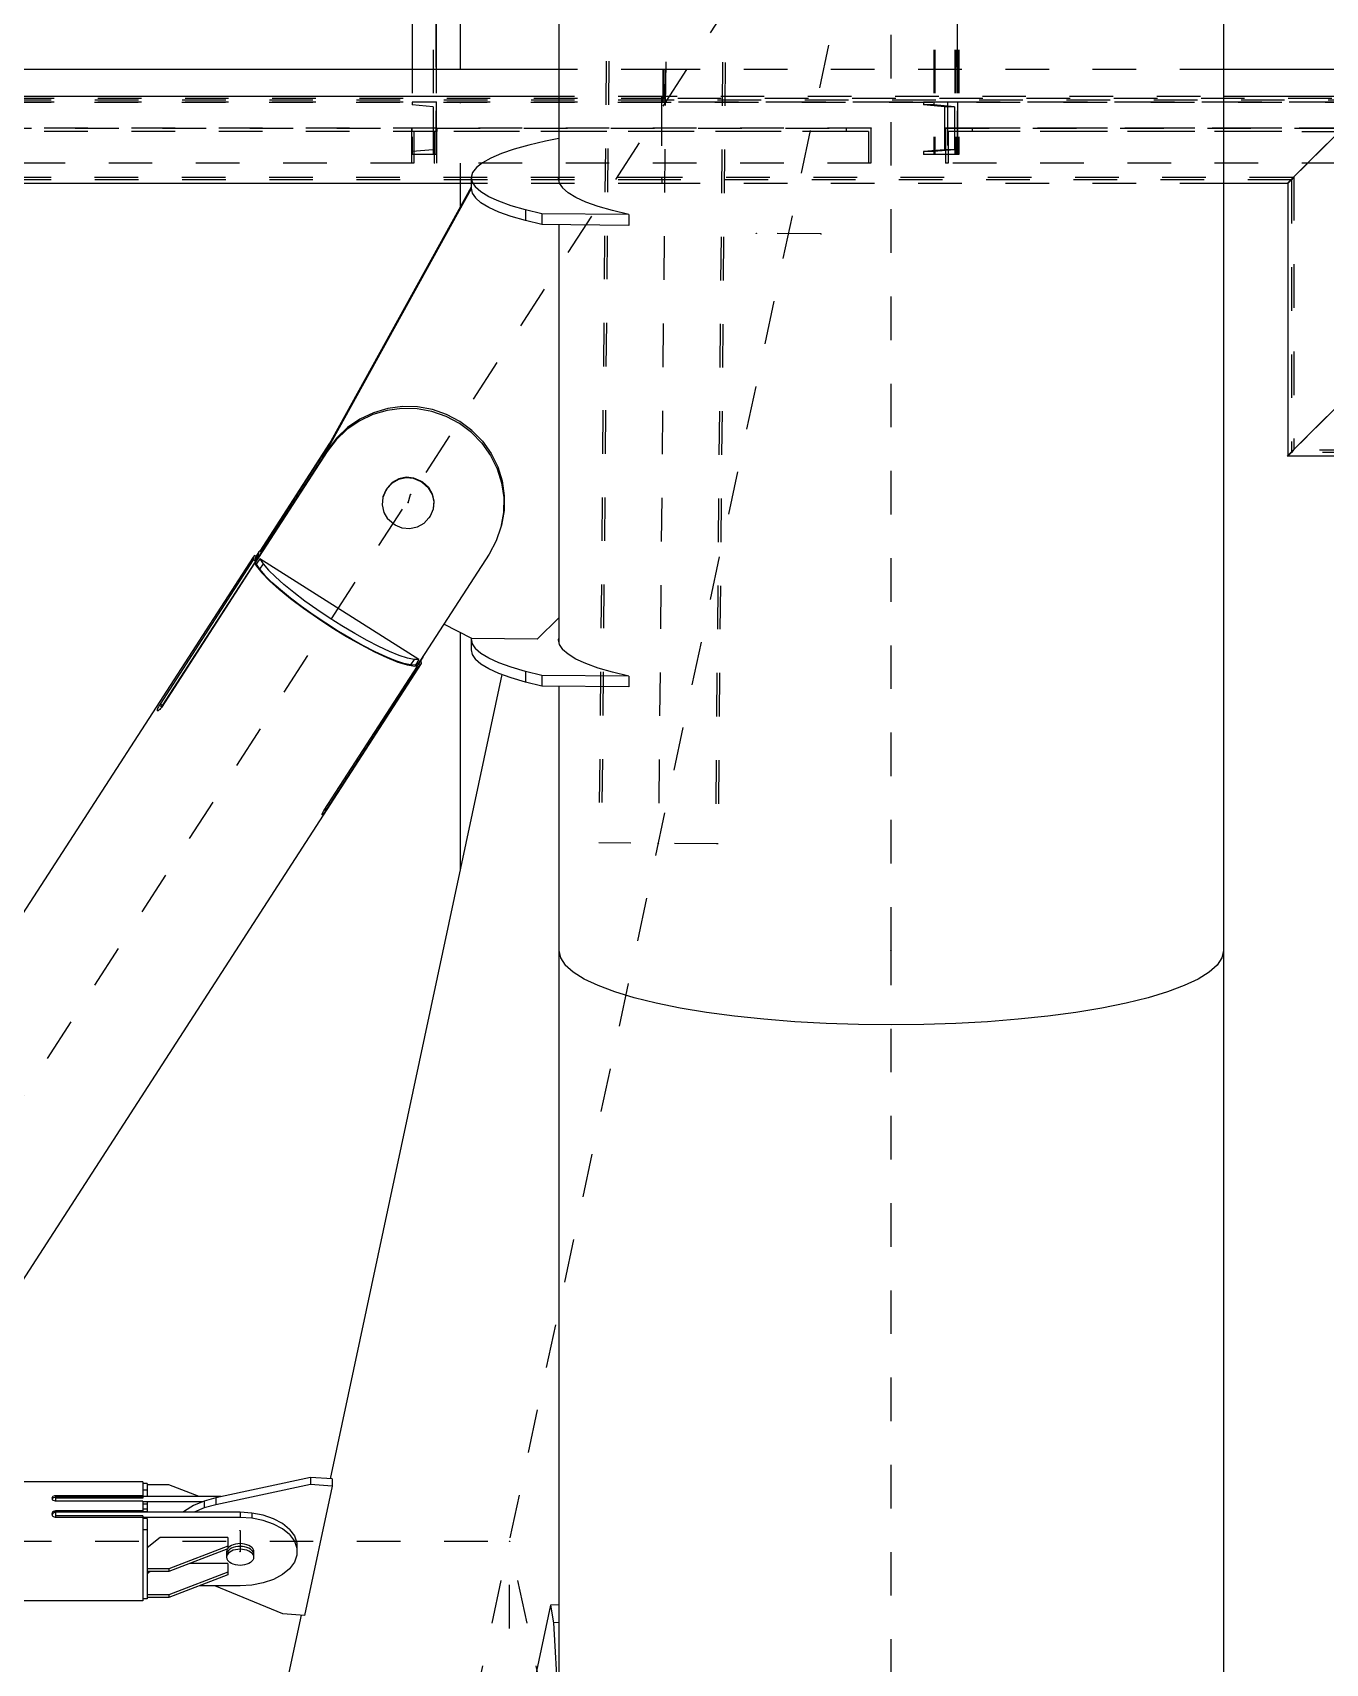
# Model space of a CAD drawing. Header units: millimetres. Extents: x 149919 to 150445, y 136651 to 136866.
# Drawn here: x 150263.545 to 150266.509, y 136688.595 to 136692.335 of the extents above; entities that cross this region are included whole.
import ezdxf

# ---------------------------------------------------------------- set-up
doc = ezdxf.new("R2010")
doc.units = ezdxf.units.MM
doc.header["$LTSCALE"] = 0.25
for name, pattern in [('CENTER', [50.8, 31.75, -6.35, 6.35, -6.35]), ('XKITLINE00', [0]), ('XKITLINE02', [4, 2, -2]), ('XKITLINE03', [6, 3, -1, 1, -1])]:
    doc.linetypes.add(name, pattern=pattern)

# ---------------------------------------------------------------- blocks, each defined once
blk = doc.blocks.new('çatıı')
at = {"color": 8, "linetype": 'CENTER'}
for p, q in [((12370, 3985.69), (12370, 5629.8)), ((11840, 3440.27), (12370, 4260.27)), ((12195, 3440.27), (12370, 4260.27)), ((12353.9, 4150.03), (12339.07, 4150.17)), ((12259.24, 4088.39), (12259.81, 4090.32)), ((12370, 2357.78), (12370, 3985.69)), ((12220.7, 3852.68), (12220.7, 3847.87)), ((11927.5, 3850.27), (12282.5, 3850.27)), ((12282.5, 3030.27), (12282.5, 3850.27)), ((12370, 3440.27), (12282.5, 3850.27))]:
    blk.add_line(p, q, dxfattribs=at)
at = {"color": 116, "linetype": 'XKITLINE02', "true_color": 0x136734}
for p, q in [((12307.43, 4489.61), (12303, 4010.44)), ((12308.03, 4489.61), (12303.6, 4010.43)), ((12334.13, 4489.37), (12329.7, 4010.19)), ((12334.73, 4489.36), (12330.3, 4010.19)), ((12260.17, 4292.28), (12260.17, 4168.28)), ((12264.97, 4292.28), (12264.97, 4168.28)), ((12265.67, 4292.28), (12265.67, 4168.28)), ((12379.75, 4292.28), (12379.75, 4168.28)), ((12379.77, 4292.28), (12379.77, 4168.28)), ((12380.01, 4292.28), (12380.01, 4168.28)), ((12380.03, 4292.28), (12380.03, 4168.28)), ((12384.57, 4292.28), (12384.57, 4168.28)), ((12384.8, 4292.28), (12384.8, 4168.28)), ((12385.25, 4292.28), (12385.25, 4168.28)), ((12385.52, 4292.28), (12385.52, 4168.28)), ((12318.09, 4187.77), (12293.8, 4187.77)), ((12446.2, 4187.77), (12317.67, 4187.77)), ((12317.67, 4187.77), (12317.67, 4180.27)), ((12317.69, 4187.77), (12317.7, 4181.12)), ((12318.08, 4187.77), (12318.06, 4181.12)), ((12446.2, 4187.77), (12318.08, 4187.77)), ((12318.09, 4187.77), (12318.08, 4187.77)), ((12318.09, 4187.77), (12318.09, 4180.27)), ((12318.09, 4187.77), (12318.09, 4180.27)), ((12318.09, 4187.77), (12318.09, 4180.27)), ((12318.09, 4181.12), (11912.3, 4181.12)), ((12317.43, 4180.73), (12146, 4180.73)), ((12317.43, 4181.58), (12293.8, 4181.58)), ((12317.43, 4181.58), (12317.35, 4181.58)), ((12317.35, 4181.58), (12317.35, 4161.58)), ((12480.92, 4181.58), (12317.35, 4181.58)), ((12317.35, 4181.58), (12317.35, 4161.58)), ((12317.43, 4180.73), (12317.36, 4180.2)), ((12317.43, 4180.73), (12317.36, 4180.2)), ((12317.43, 4181.58), (12317.43, 4180.73)), ((12317.43, 4181.58), (12317.43, 4180.73)), ((12480.22, 4180.73), (12317.43, 4180.73)), ((12491.06, 4181.12), (12317.7, 4181.12)), ((12318.09, 4181.12), (12318.09, 4181.12)), ((12318.09, 4180.27), (12146, 4180.27)), ((12317.36, 4180.2), (12146, 4180.2)), ((12260.17, 4180.28), (12260.17, 4179.6)), ((12265.67, 4180.28), (12260.17, 4180.28)), ((12264.97, 4179.21), (12260.17, 4179.6)), ((12264.97, 4179.21), (12264.97, 4169.34)), ((12265.67, 4180.28), (12265.67, 4168.28)), ((12317.36, 4180.2), (12317.36, 4162.96)), ((12479.55, 4180.2), (12317.36, 4180.2)), ((12317.36, 4180.2), (12317.36, 4162.96)), ((12491.24, 4180.27), (12317.67, 4180.27)), ((12318.09, 4180.27), (12318.09, 4180.27)), ((12385.25, 4180.28), (12377.45, 4180.28)), ((12377.45, 4180.28), (12377.45, 4179.6)), ((12379.75, 4179.6), (12377.45, 4179.6)), ((12382.25, 4179.21), (12377.45, 4179.6)), ((12379.75, 4180.28), (12379.75, 4179.6)), ((12384.55, 4179.21), (12379.75, 4179.6)), ((12384.55, 4179.21), (12382.25, 4179.21)), ((12382.25, 4179.21), (12382.25, 4169.34)), ((12382.95, 4180.28), (12382.95, 4168.28)), ((12384.55, 4179.21), (12384.55, 4169.34)), ((12385.25, 4180.28), (12385.25, 4168.28)), ((12479.55, 4180.2), (12462.18, 4162.96)), ((12479.54, 4180.19), (12462.31, 4163.09)), ((12265.82, 4174.29), (12162.92, 4174.29)), ((12265.82, 4173.49), (12163.5, 4173.49)), ((12260.01, 4174.29), (12260.01, 4166.29)), ((12365.37, 4174.29), (12260.08, 4174.29)), ((12260.08, 4174.29), (12260.08, 4173.49)), ((12364.8, 4173.49), (12260.08, 4173.49)), ((12359.69, 4173.49), (12260.08, 4173.49)), ((12260.59, 4173.49), (12260.59, 4166.29)), ((12265.19, 4173.49), (12265.19, 4166.29)), ((12265.76, 4174.29), (12265.76, 4166.29)), ((12265.82, 4174.29), (12265.82, 4173.49)), ((12359.69, 4174.29), (12359.69, 4173.49)), ((12364.8, 4173.49), (12364.8, 4166.29)), ((12365.37, 4174.29), (12365.37, 4166.29)), ((12388.54, 4174.29), (12382.5, 4174.29)), ((12382.5, 4174.29), (12382.5, 4166.29)), ((12473.57, 4174.28), (12382.5, 4174.29)), ((12388.54, 4173.49), (12383.11, 4173.49)), ((12383.11, 4173.49), (12383.11, 4166.29)), ((12474.18, 4173.48), (12383.11, 4173.49)), ((12388.54, 4174.29), (12388.54, 4173.49)), ((12479.61, 4174.28), (12388.54, 4174.29)), ((12479.61, 4173.48), (12388.54, 4173.49)), ((12473.58, 4174.3), (12460.93, 4161.73)), ((12260.59, 4166.29), (12162.92, 4166.29)), ((12264.97, 4169.34), (12260.17, 4168.96)), ((12260.17, 4168.96), (12260.17, 4168.28)), ((12265.67, 4168.28), (12260.17, 4168.28)), ((12265.67, 4168.28), (12260.17, 4168.28)), ((12365.37, 4166.29), (12265.19, 4166.29)), ((12382.25, 4169.34), (12377.45, 4168.96)), ((12379.75, 4168.96), (12377.45, 4168.96)), ((12377.45, 4168.96), (12377.45, 4168.28)), ((12385.25, 4168.28), (12377.45, 4168.28)), ((12384.55, 4169.34), (12379.75, 4168.96)), ((12379.75, 4168.96), (12379.75, 4168.28)), ((12385.52, 4168.28), (12379.75, 4168.28)), ((12384.55, 4169.34), (12382.25, 4169.34)), ((12383.11, 4166.29), (12382.5, 4166.29)), ((12474.17, 4166.28), (12382.5, 4166.29)), ((12317.36, 4162.96), (12146, 4162.96)), ((12317.43, 4162.43), (12146, 4162.43)), ((12317.36, 4162.96), (12317.43, 4162.43)), ((12462.18, 4162.96), (12317.36, 4162.96)), ((12317.36, 4162.96), (12317.43, 4162.43)), ((12317.43, 4162.43), (12317.43, 4161.58)), ((12461.79, 4162.43), (12317.43, 4162.43)), ((12317.43, 4162.43), (12317.43, 4161.58)), ((12461.79, 4162.43), (12460.93, 4161.58)), ((12461.78, 4162.42), (12460.93, 4161.58)), ((12462.31, 4163.09), (12461.78, 4162.42)), ((12461.78, 4162.42), (12461.78, 4099.92)), ((12462.18, 4162.96), (12461.79, 4162.43)), ((12462.31, 4163.09), (12462.31, 4100.59)), ((12317.43, 4161.58), (12273.71, 4161.58)), ((12317.43, 4161.58), (12317.35, 4161.58)), ((12446.2, 4161.58), (12317.35, 4161.58)), ((12460.93, 4161.74), (12460.93, 4099.08)), ((12460.93, 4161.58), (12460.93, 4161.58)), ((12479.55, 4117.7), (12462.18, 4100.46)), ((12479.54, 4117.69), (12462.31, 4100.59)), ((12473.58, 4111.79), (12460.93, 4099.23)), ((12461.79, 4099.93), (12460.93, 4099.08)), ((12461.78, 4099.92), (12460.93, 4099.08)), ((12462.31, 4100.59), (12461.78, 4099.92)), ((12462.18, 4100.46), (12461.79, 4099.93)), ((13398.92, 4099.93), (12461.79, 4099.93)), ((13398.24, 4100.46), (12462.18, 4100.46)), ((12330.3, 4010.19), (12303, 4010.44)), ((12330.3, 4010.19), (12329.96, 4010.19))]:
    blk.add_line(p, q, dxfattribs=at)
at = {"color": 1, "linetype": 'XKITLINE03'}
for p, q in [((12321.08, 4489.49), (12316.65, 4010.31)), ((12265.67, 4168.28), (12265.67, 4292.28)), ((12385.25, 4168.28), (12385.25, 4292.28)), ((12318.09, 4180.27), (11890.25, 4180.27)), ((13535, 4180.27), (12318.09, 4180.27)), ((12385.25, 4180.28), (12382.95, 4180.28)), ((12162.92, 4174.29), (12260.01, 4174.29)), ((12265.76, 4174.29), (12365.37, 4174.29)), ((12382.5, 4174.29), (12473.57, 4174.28))]:
    blk.add_line(p, q, dxfattribs=at)
at = {"color": 8, "linetype": 'XKITLINE00'}
for p, q in [((12446.2, 4238.09), (12446.2, 3985.69)), ((12271.2, 4226.8), (12271.2, 4187.77)), ((12293.8, 4214.81), (12293.8, 4162.21)), ((12271.2, 4180.27), (12271.2, 4180)), ((12283.56, 4169.45), (12280.64, 4168.45)), ((12286.94, 4170.4), (12283.56, 4169.45)), ((12290.77, 4171.31), (12286.94, 4170.4)), ((12293.8, 4171.91), (12290.77, 4171.31)), ((12271.2, 4166.29), (12271.2, 4156.21)), ((12276.3, 4166.33), (12274.9, 4165.23)), ((12278.22, 4167.41), (12276.3, 4166.33)), ((12280.64, 4168.45), (12278.22, 4167.41)), ((12274.04, 4164.12), (12273.71, 4163)), ((12273.71, 4163), (12273.71, 4160.54)), ((12273.71, 4163), (12273.92, 4161.87)), ((12274.9, 4165.23), (12274.04, 4164.12)), ((12293.8, 4163.2), (12293.68, 4162.82)), ((12293.68, 4162.82), (12293.89, 4161.69)), ((12273.73, 4160.4), (12240.25, 4099.73)), ((12273.71, 4160.76), (12240.33, 4100.28)), ((12273.71, 4160.54), (12273.92, 4159.41)), ((12273.92, 4161.87), (12274.67, 4160.76)), ((12273.92, 4159.41), (12274.67, 4158.29)), ((12275.95, 4159.65), (12274.67, 4160.76)), ((12275.95, 4157.19), (12274.67, 4158.29)), ((12277.75, 4158.57), (12275.95, 4159.65)), ((12280.06, 4157.53), (12277.75, 4158.57)), ((12293.89, 4161.69), (12294.64, 4160.58)), ((12295.92, 4159.47), (12294.64, 4160.58)), ((12297.72, 4158.39), (12295.92, 4159.47)), ((12300.03, 4157.35), (12297.72, 4158.39)), ((12277.75, 4156.11), (12275.95, 4157.19)), ((12280.06, 4155.06), (12277.75, 4156.11)), ((12282.87, 4156.51), (12280.06, 4157.53)), ((12282.87, 4154.05), (12280.06, 4155.06)), ((12286.15, 4155.55), (12282.87, 4156.51)), ((12286.15, 4155.55), (12286.15, 4153.09)), ((12289.88, 4154.63), (12286.15, 4155.55)), ((12289.88, 4154.63), (12289.88, 4152.17)), ((12309.86, 4154.45), (12289.88, 4154.63)), ((12302.84, 4156.33), (12300.03, 4157.35)), ((12306.12, 4155.37), (12302.84, 4156.33)), ((12309.86, 4154.45), (12306.12, 4155.37)), ((12309.86, 4154.45), (12309.86, 4151.99)), ((12286.15, 4153.09), (12282.87, 4154.05)), ((12289.88, 4152.17), (12286.15, 4153.09)), ((12309.86, 4151.99), (12289.88, 4152.17)), ((12293.8, 4152.14), (12293.8, 4056.38)), ((12254.43, 4109.57), (12251.14, 4108.6)), ((12254.56, 4110.01), (12251.27, 4109.04)), ((12257.84, 4110.02), (12254.43, 4109.57)), ((12257.97, 4110.46), (12254.56, 4110.01)), ((12261.29, 4109.94), (12257.84, 4110.02)), ((12261.42, 4110.38), (12257.97, 4110.46)), ((12264.69, 4109.33), (12261.29, 4109.94)), ((12264.82, 4109.77), (12261.42, 4110.38)), ((12268.08, 4108.64), (12264.82, 4109.77)), ((12248.04, 4107.13), (12245.22, 4105.2)), ((12248.17, 4107.57), (12245.35, 4105.64)), ((12251.14, 4108.6), (12248.04, 4107.13)), ((12251.27, 4109.04), (12248.17, 4107.57)), ((12267.95, 4108.2), (12264.69, 4109.33)), ((12271, 4106.59), (12267.95, 4108.2)), ((12271.13, 4107.02), (12268.08, 4108.64)), ((12273.76, 4104.52), (12271, 4106.59)), ((12273.89, 4104.96), (12271.13, 4107.02)), ((12241.25, 4102.08), (12225.23, 4077.3)), ((12242.75, 4102.85), (12240.68, 4100.15)), ((12242.88, 4103.29), (12240.81, 4100.59)), ((12241.25, 4102.08), (12241.16, 4101.78)), ((12241.52, 4102.44), (12241.25, 4102.08)), ((12245.22, 4105.2), (12242.75, 4102.85)), ((12242.88, 4103.29), (12242.75, 4102.85)), ((12245.35, 4105.64), (12242.88, 4103.29)), ((12273.76, 4104.52), (12276.16, 4102.06)), ((12273.89, 4104.96), (12276.29, 4102.5)), ((12276.29, 4102.5), (12278.27, 4099.7)), ((12240.81, 4100.59), (12202.87, 4041.88)), ((12240.68, 4100.15), (12224.11, 4074.52)), ((12240.87, 4101.26), (12225.34, 4077.23)), ((12240.33, 4100.28), (12239.69, 4098.86)), ((12240.33, 4100.28), (12240.1, 4099.49)), ((12240.81, 4100.59), (12240.68, 4100.15)), ((12276.16, 4102.06), (12278.14, 4099.26)), ((12278.14, 4099.26), (12279.66, 4096.2)), ((12278.27, 4099.7), (12279.79, 4096.64)), ((12279.66, 4096.2), (12280.68, 4092.94)), ((12279.79, 4096.64), (12280.81, 4093.38)), ((12254.13, 4091.17), (12253.44, 4089.6)), ((12254.17, 4091.31), (12253.48, 4089.74)), ((12254.4, 4091.59), (12254.13, 4091.17)), ((12254.17, 4091.31), (12254.13, 4091.17)), ((12254.44, 4091.73), (12254.17, 4091.31)), ((12255.56, 4092.87), (12254.4, 4091.59)), ((12254.44, 4091.73), (12254.4, 4091.59)), ((12255.6, 4093.01), (12254.44, 4091.73)), ((12257.06, 4093.74), (12255.56, 4092.87)), ((12257.1, 4093.88), (12255.6, 4093.01)), ((12258.77, 4094.1), (12257.06, 4093.74)), ((12258.81, 4094.24), (12257.1, 4093.88)), ((12260.51, 4093.92), (12258.77, 4094.1)), ((12260.55, 4094.06), (12258.81, 4094.24)), ((12262.12, 4093.23), (12260.51, 4093.92)), ((12262.16, 4093.37), (12260.55, 4094.06)), ((12262.16, 4093.37), (12262.12, 4093.23)), ((12262.54, 4092.96), (12262.12, 4093.23)), ((12262.58, 4093.1), (12262.16, 4093.37)), ((12262.58, 4093.1), (12262.54, 4092.96)), ((12263.85, 4091.81), (12262.54, 4092.96)), ((12263.89, 4091.95), (12262.58, 4093.1)), ((12263.85, 4091.81), (12264.74, 4090.31)), ((12263.89, 4091.95), (12264.79, 4090.45)), ((12280.68, 4092.94), (12281.17, 4089.57)), ((12280.81, 4093.38), (12281.3, 4090.01)), ((12253.44, 4089.6), (12253.28, 4087.88)), ((12253.28, 4087.88), (12253.66, 4086.19)), ((12253.48, 4089.74), (12253.44, 4089.6)), ((12264.74, 4090.31), (12265.13, 4088.63)), ((12264.79, 4090.45), (12265.17, 4088.77)), ((12265.13, 4088.63), (12264.96, 4086.91)), ((12265.17, 4088.77), (12265, 4087.05)), ((12281.17, 4089.57), (12281.12, 4086.18)), ((12281.3, 4090.01), (12281.25, 4086.61)), ((12253.66, 4086.19), (12254.55, 4084.7)), ((12255.86, 4083.55), (12254.55, 4084.7)), ((12256.29, 4083.28), (12255.86, 4083.55)), ((12262.85, 4083.64), (12261.34, 4082.77)), ((12264, 4084.92), (12262.85, 4083.64)), ((12264.27, 4085.33), (12264, 4084.92)), ((12264.96, 4086.91), (12264.27, 4085.33)), ((12265, 4087.05), (12264.96, 4086.91)), ((12281.12, 4086.18), (12280.53, 4082.83)), ((12281.25, 4086.61), (12280.66, 4083.27)), ((12257.89, 4082.59), (12256.29, 4083.28)), ((12259.63, 4082.41), (12257.89, 4082.59)), ((12261.34, 4082.77), (12259.63, 4082.41)), ((12280.53, 4082.83), (12279.41, 4079.63)), ((12280.66, 4083.27), (12280.53, 4082.83)), ((12223.68, 4075.94), (11947.92, 3649.3)), ((12224.04, 4076.31), (12223.68, 4075.94)), ((12223.68, 4075.94), (12223.75, 4075.29)), ((12224.35, 4076.11), (12224.04, 4076.31)), ((12224.87, 4076.63), (12224.07, 4075.39)), ((12224.22, 4075.9), (12224.1, 4075.67)), ((12224.91, 4076.3), (12224.11, 4075.06)), ((12225.02, 4077.14), (12224.22, 4075.9)), ((12224.9, 4076.91), (12224.87, 4076.63)), ((12224.87, 4076.63), (12224.91, 4076.3)), ((12225.02, 4077.14), (12224.9, 4076.91)), ((12225.05, 4076.22), (12224.91, 4076.3)), ((12225.21, 4077.32), (12225.02, 4077.14)), ((12225.61, 4077.07), (12225.21, 4077.32)), ((12277.8, 4076.64), (12261.24, 4051)), ((12279.41, 4079.63), (12277.8, 4076.64)), ((12223.75, 4075.29), (12202.37, 4042.22)), ((12224.05, 4074.54), (12202.68, 4041.46)), ((12224.25, 4074.98), (12223.75, 4075.29)), ((12224.42, 4074.31), (12224.05, 4074.54)), ((12224.05, 4074.54), (12224.44, 4073.83)), ((12224.1, 4075.67), (12224.07, 4075.39)), ((12224.07, 4075.39), (12224.11, 4075.06)), ((12224.16, 4074.67), (12224.07, 4074.53)), ((12224.25, 4074.98), (12224.11, 4075.06)), ((12224.16, 4074.67), (12224.11, 4074.52)), ((12224.43, 4074.32), (12224.11, 4074.52)), ((12225.22, 4075.55), (12224.42, 4074.31)), ((12224.42, 4074.31), (12225.2, 4073.13)), ((12224.44, 4073.83), (12225.68, 4072.3)), ((12226, 4074.37), (12225.2, 4073.13)), ((12225.2, 4073.13), (12226.4, 4071.73)), ((12261.72, 4052.42), (12225.22, 4075.55)), ((12225.22, 4075.55), (12226, 4074.37)), ((12225.68, 4072.3), (12227.44, 4070.51)), ((12226, 4074.37), (12227.2, 4072.97)), ((12228.81, 4071.38), (12227.2, 4072.97)), ((12228.01, 4070.14), (12226.4, 4071.73)), ((12229.67, 4068.51), (12227.44, 4070.51)), ((12229.97, 4068.4), (12228.01, 4070.14)), ((12230.77, 4069.64), (12228.81, 4071.38)), ((12232.3, 4066.37), (12229.67, 4068.51)), ((12233.04, 4067.78), (12230.77, 4069.64)), ((12232.24, 4066.54), (12229.97, 4068.4)), ((12234.77, 4064.61), (12232.24, 4066.54)), ((12235.26, 4064.14), (12232.3, 4066.37)), ((12235.57, 4065.86), (12233.04, 4067.78)), ((12238.3, 4063.91), (12235.57, 4065.86)), ((12237.5, 4062.67), (12234.77, 4064.61)), ((12238.45, 4061.9), (12235.26, 4064.14)), ((12240.35, 4060.75), (12237.5, 4062.67)), ((12241.15, 4061.99), (12238.3, 4063.91)), ((12241.78, 4059.72), (12238.45, 4061.9)), ((12244.07, 4060.14), (12241.15, 4061.99)), ((12293.8, 4061.97), (12288.86, 4057.15)), ((12243.27, 4058.9), (12240.35, 4060.75)), ((12245.15, 4057.66), (12241.78, 4059.72)), ((12246.19, 4057.16), (12243.27, 4058.9)), ((12246.99, 4058.4), (12244.07, 4060.14)), ((12248.45, 4055.79), (12245.15, 4057.66)), ((12249.82, 4056.83), (12246.99, 4058.4)), ((12273.88, 4057.29), (12267.42, 4060.57)), ((12271.2, 4058.65), (12271.2, 4004.3)), ((12273.76, 4057.34), (12273.71, 4057.16)), ((12288.86, 4057.15), (12273.88, 4057.29)), ((12293.8, 4057.37), (12293.68, 4056.98)), ((12249.02, 4055.59), (12246.19, 4057.16)), ((12251.58, 4054.15), (12248.45, 4055.79)), ((12251.71, 4054.21), (12249.02, 4055.59)), ((12252.51, 4055.45), (12249.82, 4056.83)), ((12254.45, 4052.81), (12251.58, 4054.15)), ((12254.19, 4053.05), (12251.71, 4054.21)), ((12254.99, 4054.29), (12252.51, 4055.45)), ((12257.2, 4053.4), (12254.99, 4054.29)), ((12273.71, 4057.16), (12273.71, 4054.7)), ((12273.71, 4057.16), (12273.92, 4056.04)), ((12273.71, 4054.7), (12273.92, 4053.58)), ((12273.92, 4056.04), (12274.67, 4054.92)), ((12273.92, 4053.58), (12274.67, 4052.46)), ((12275.95, 4053.82), (12274.67, 4054.92)), ((12277.75, 4052.74), (12275.95, 4053.82)), ((12293.68, 4056.98), (12293.89, 4055.86)), ((12293.89, 4055.86), (12294.64, 4054.74)), ((12295.92, 4053.64), (12294.64, 4054.74)), ((12297.72, 4052.56), (12295.92, 4053.64)), ((12262.23, 4051.51), (11986.48, 3624.87)), ((12261.29, 4050.95), (12239.91, 4017.88)), ((12261.87, 4051.14), (12240.49, 4018.07)), ((12256.4, 4052.16), (12254.19, 4053.05)), ((12256.97, 4051.8), (12254.45, 4052.81)), ((12258.29, 4051.54), (12256.4, 4052.16)), ((12259.07, 4051.15), (12256.97, 4051.8)), ((12259.09, 4052.78), (12257.2, 4053.4)), ((12259.81, 4051.21), (12258.29, 4051.54)), ((12260.67, 4050.88), (12259.07, 4051.15)), ((12260.61, 4052.45), (12259.09, 4052.78)), ((12260.61, 4052.45), (12259.81, 4051.21)), ((12260.92, 4051.18), (12259.81, 4051.21)), ((12261.72, 4052.42), (12260.61, 4052.45)), ((12261.29, 4050.95), (12260.67, 4050.88)), ((12261.72, 4052.42), (12260.92, 4051.18)), ((12261.29, 4050.95), (12260.92, 4051.18)), ((12261.24, 4051), (12260.93, 4051.2)), ((12261.2, 4051.03), (12261.19, 4051.01)), ((12261.87, 4051.14), (12261.48, 4051.39)), ((12261.5, 4051.37), (12261.48, 4051.39)), ((12262.31, 4052.61), (12261.5, 4051.37)), ((12261.7, 4051.55), (12261.5, 4051.37)), ((12262.5, 4052.79), (12261.7, 4051.55)), ((12262.23, 4051.51), (12261.87, 4051.14)), ((12262.17, 4052.16), (12262.11, 4052.19)), ((12262.17, 4052.16), (12262.23, 4051.51)), ((12262.31, 4052.61), (12262.28, 4052.63)), ((12262.5, 4052.79), (12262.31, 4052.61)), ((12262.61, 4053.02), (12262.5, 4052.79)), ((12262.63, 4053.17), (12262.61, 4053.02)), ((12275.95, 4051.36), (12274.67, 4052.46)), ((12277.75, 4050.28), (12275.95, 4051.36)), ((12280.06, 4051.69), (12277.75, 4052.74)), ((12280.06, 4049.23), (12277.75, 4050.28)), ((12282.87, 4050.68), (12280.06, 4051.69)), ((12286.15, 4049.71), (12282.87, 4050.68)), ((12286.15, 4049.71), (12286.15, 4047.25)), ((12289.88, 4048.8), (12286.15, 4049.71)), ((12300.03, 4051.51), (12297.72, 4052.56)), ((12302.84, 4050.5), (12300.03, 4051.51)), ((12306.12, 4049.53), (12302.84, 4050.5)), ((12280.73, 4048.99), (12241.38, 3864.57)), ((12282.87, 4048.22), (12280.06, 4049.23)), ((12286.15, 4047.25), (12282.87, 4048.22)), ((12289.88, 4046.34), (12286.15, 4047.25)), ((12289.88, 4048.8), (12289.88, 4046.34)), ((12309.86, 4048.62), (12289.88, 4048.8)), ((12309.86, 4046.16), (12289.88, 4046.34)), ((12293.8, 4046.3), (12293.8, 3985.69)), ((12309.86, 4048.62), (12306.12, 4049.53)), ((12309.86, 4048.62), (12309.86, 4046.16)), ((12201.76, 4041.1), (12201.69, 4040.92)), ((12201.69, 4040.92), (12201.69, 4040.9)), ((12201.69, 4040.9), (12201.72, 4040.78)), ((12201.81, 4040.7), (12201.72, 4040.78)), ((12201.87, 4041.34), (12201.76, 4041.1)), ((12201.93, 4040.71), (12201.81, 4040.7)), ((12202.01, 4041.62), (12201.87, 4041.34)), ((12202.1, 4040.8), (12201.93, 4040.71)), ((12202.18, 4041.92), (12202.01, 4041.62)), ((12202.28, 4040.96), (12202.1, 4040.8)), ((12202.37, 4042.22), (12202.18, 4041.92)), ((12202.74, 4041.57), (12202.18, 4041.92)), ((12202.48, 4041.19), (12202.28, 4040.96)), ((12202.87, 4041.9), (12202.37, 4042.22)), ((12202.68, 4041.46), (12202.48, 4041.19)), ((12202.87, 4041.88), (12202.8, 4041.65)), ((12239.51, 4017.1), (12239.47, 4016.93)), ((12239.47, 4016.93), (12239.49, 4016.83)), ((12239.56, 4016.8), (12239.49, 4016.83)), ((12239.6, 4017.32), (12239.51, 4017.1)), ((12239.66, 4016.84), (12239.56, 4016.8)), ((12239.73, 4017.59), (12239.6, 4017.32)), ((12239.79, 4017.01), (12239.67, 4016.86)), ((12239.91, 4017.88), (12239.73, 4017.59)), ((12239.94, 4017.23), (12239.79, 4017.01)), ((12240.11, 4017.49), (12239.94, 4017.23)), ((12240.3, 4017.77), (12239.97, 4017.98)), ((12240.3, 4017.77), (12240.11, 4017.49)), ((12240.49, 4018.07), (12240.17, 4018.28)), ((12240.49, 4018.07), (12240.3, 4017.77)), ((12293.8, 3985.69), (12294.16, 3984.02)), ((12293.8, 3985.69), (12294.16, 3984.02)), ((12293.8, 3985.69), (12293.8, 3475.54)), ((12294.16, 3984.02), (12295.26, 3982.37)), ((12294.16, 3984.02), (12295.26, 3982.37)), ((12445.83, 3984.02), (12444.73, 3982.37)), ((12445.83, 3984.02), (12444.73, 3982.37)), ((12446.2, 3985.69), (12445.83, 3984.02)), ((12446.2, 3985.69), (12445.83, 3984.02)), ((12446.2, 3985.69), (12446.2, 2357.78)), ((12297.08, 3980.75), (12295.26, 3982.37)), ((12299.6, 3979.17), (12297.08, 3980.75)), ((12302.79, 3977.66), (12299.6, 3979.17)), ((12440.39, 3979.17), (12437.2, 3977.66)), ((12442.91, 3980.75), (12440.39, 3979.17)), ((12444.73, 3982.37), (12442.91, 3980.75)), ((12306.64, 3976.23), (12302.79, 3977.66)), ((12311.09, 3974.89), (12306.64, 3976.23)), ((12433.35, 3976.23), (12428.9, 3974.89)), ((12437.2, 3977.66), (12433.35, 3976.23)), ((12316.11, 3973.65), (12311.09, 3974.89)), ((12321.65, 3972.53), (12316.11, 3973.65)), ((12327.66, 3971.53), (12321.65, 3972.53)), ((12334.07, 3970.68), (12327.66, 3971.53)), ((12412.33, 3971.53), (12405.92, 3970.68)), ((12418.34, 3972.53), (12412.33, 3971.53)), ((12423.88, 3973.65), (12418.34, 3972.53)), ((12428.9, 3974.89), (12423.88, 3973.65)), ((12340.83, 3969.96), (12334.07, 3970.68)), ((12347.88, 3969.4), (12340.83, 3969.96)), ((12355.13, 3968.99), (12347.88, 3969.4)), ((12362.53, 3968.75), (12355.13, 3968.99)), ((12370, 3968.67), (12362.53, 3968.75)), ((12377.46, 3968.75), (12370, 3968.67)), ((12384.86, 3968.99), (12377.46, 3968.75)), ((12392.12, 3969.4), (12384.86, 3968.99)), ((12399.16, 3969.96), (12392.12, 3969.4)), ((12405.92, 3970.68), (12399.16, 3969.96)), ((12198.4, 3863.92), (12140.98, 3863.92)), ((12198.4, 3863.92), (12198.4, 3863.48)), ((12198.4, 3863.48), (12198.4, 3860.51)), ((12199.4, 3863.48), (12198.4, 3863.48)), ((12199.4, 3863.48), (12199.4, 3863)), ((12204.4, 3863.18), (12199.4, 3863.18)), ((12199.4, 3863), (12199.4, 3860.51)), ((12211.32, 3860.51), (12204.4, 3863.18)), ((12236.86, 3864.92), (12215.18, 3860.25)), ((12236.86, 3863.31), (12215.18, 3858.65)), ((12241.82, 3862.93), (12235.49, 3833.27)), ((12236.86, 3864.92), (12236.86, 3863.31)), ((12241.82, 3864.54), (12236.86, 3864.92)), ((12241.82, 3862.93), (12236.86, 3863.31)), ((12241.82, 3864.54), (12241.82, 3862.93)), ((12177.59, 3860.28), (12177.55, 3860.09)), ((12177.55, 3860.09), (12177.59, 3859.9)), ((12177.71, 3860.46), (12177.59, 3860.28)), ((12177.71, 3860.1), (12177.59, 3859.92)), ((12177.59, 3859.9), (12177.71, 3859.72)), ((12177.88, 3860.58), (12177.71, 3860.46)), ((12177.87, 3860.21), (12177.71, 3860.1)), ((12177.9, 3859.58), (12177.71, 3859.72)), ((12177.9, 3860.23), (12177.87, 3860.21)), ((12178.14, 3860.67), (12177.9, 3860.59)), ((12178.14, 3860.3), (12177.9, 3860.23)), ((12178.14, 3859.5), (12177.9, 3859.58)), ((12178.4, 3860.7), (12178.14, 3860.67)), ((12178.4, 3860.33), (12178.14, 3860.3)), ((12178.4, 3859.47), (12178.14, 3859.5)), ((12178.4, 3860.7), (12178.4, 3860.36)), ((12198.4, 3860.7), (12178.4, 3860.7)), ((12198.4, 3860.36), (12178.4, 3860.36)), ((12178.4, 3860.36), (12178.4, 3859.47)), ((12198.4, 3860.15), (12178.4, 3860.15)), ((12198.4, 3859.47), (12178.4, 3859.47)), ((12199.4, 3861.98), (12198.4, 3861.98)), ((12198.4, 3860.51), (12198.4, 3860.15)), ((12216.41, 3860.51), (12198.4, 3860.51)), ((12198.4, 3859.47), (12198.4, 3857.22)), ((12212.05, 3859.31), (12198.4, 3859.31)), ((12199.4, 3859.28), (12198.4, 3859.28)), ((12199.4, 3859.28), (12199.4, 3858.2)), ((12212.48, 3859.49), (12210.06, 3858.46)), ((12215.18, 3860.25), (12212.48, 3859.49)), ((12212.48, 3859.49), (12212.48, 3857.89)), ((12215.18, 3860.25), (12215.18, 3858.65)), ((12177.59, 3856.71), (12177.55, 3856.48)), ((12177.55, 3856.48), (12177.59, 3856.25)), ((12177.71, 3856.92), (12177.59, 3856.71)), ((12177.71, 3856.56), (12177.59, 3856.35)), ((12177.59, 3856.25), (12177.71, 3856.05)), ((12177.9, 3857.08), (12177.71, 3856.92)), ((12177.9, 3856.72), (12177.71, 3856.56)), ((12177.9, 3855.89), (12177.71, 3856.05)), ((12178.14, 3857.19), (12177.9, 3857.08)), ((12178.14, 3856.83), (12177.9, 3856.72)), ((12178.14, 3855.8), (12177.9, 3855.89)), ((12178.4, 3857.22), (12178.14, 3857.19)), ((12178.14, 3857.19), (12178.14, 3856.83)), ((12178.4, 3856.86), (12178.14, 3856.83)), ((12178.4, 3855.74), (12178.14, 3855.8)), ((12178.4, 3857.22), (12178.4, 3856.91)), ((12198.4, 3857.22), (12178.4, 3857.22)), ((12178.4, 3856.91), (12178.4, 3855.74)), ((12220.7, 3856.91), (12178.4, 3856.91)), ((12198.4, 3856.07), (12178.4, 3856.07)), ((12198.4, 3855.74), (12178.4, 3855.74)), ((12199.4, 3858.75), (12198.4, 3858.75)), ((12199.4, 3857.63), (12198.4, 3857.63)), ((12198.4, 3857.22), (12198.4, 3856.91)), ((12198.4, 3857.03), (12198.4, 3856.91)), ((12199.4, 3857.03), (12198.4, 3857.03)), ((12198.4, 3856.07), (12198.4, 3855.74)), ((12198.4, 3855.74), (12198.4, 3836.63)), ((12220.7, 3855.7), (12198.4, 3855.7)), ((12199.4, 3855.49), (12198.4, 3855.49)), ((12199.4, 3858.2), (12199.4, 3856.91)), ((12199.4, 3855.49), (12199.4, 3850.2)), ((12207.99, 3857.18), (12207.69, 3856.91)), ((12210.06, 3858.46), (12207.99, 3857.18)), ((12212.48, 3857.89), (12210.18, 3856.91)), ((12215.18, 3858.65), (12212.48, 3857.89)), ((12220.7, 3856.91), (12220.7, 3855.7)), ((12223.43, 3856.74), (12220.7, 3856.91)), ((12223.43, 3855.53), (12220.7, 3855.7)), ((12223.43, 3856.74), (12223.43, 3855.53)), ((12226.03, 3856.23), (12223.43, 3856.74)), ((12226.03, 3855.03), (12223.43, 3855.53)), ((12228.4, 3855.41), (12226.03, 3856.23)), ((12230.44, 3854.31), (12228.4, 3855.41)), ((12199.4, 3852.9), (12198.4, 3852.9)), ((12228.4, 3854.21), (12226.03, 3855.03)), ((12230.44, 3853.11), (12228.4, 3854.21)), ((12232.05, 3852.99), (12230.44, 3854.31)), ((12232.05, 3851.79), (12230.44, 3853.11)), ((12232.05, 3852.99), (12233.16, 3851.49)), ((12232.05, 3851.79), (12233.16, 3850.29)), ((12202.4, 3851.16), (12199.4, 3848.76)), ((12199.4, 3850.2), (12199.4, 3843.96)), ((12217.9, 3851.16), (12202.4, 3851.16)), ((12217.9, 3849.16), (12204.4, 3843.95)), ((12217.9, 3848.56), (12204.4, 3843.35)), ((12217.65, 3848.19), (12217.6, 3847.87)), ((12217.6, 3847.87), (12217.6, 3847.23)), ((12217.79, 3848.5), (12217.65, 3848.19)), ((12217.79, 3847.86), (12217.65, 3847.55)), ((12217.79, 3847.86), (12217.65, 3847.55)), ((12217.8, 3848.52), (12217.79, 3848.5)), ((12218.02, 3848.16), (12217.79, 3847.86)), ((12218.02, 3848.16), (12217.79, 3847.86)), ((12217.9, 3851.16), (12217.9, 3848.56)), ((12218.02, 3848.8), (12217.9, 3848.65)), ((12218.33, 3849.06), (12218.02, 3848.8)), ((12218.33, 3848.42), (12218.02, 3848.16)), ((12218.33, 3848.42), (12218.02, 3848.16)), ((12218.71, 3849.29), (12218.33, 3849.06)), ((12218.71, 3848.65), (12218.33, 3848.42)), ((12218.71, 3848.65), (12218.33, 3848.42)), ((12218.71, 3848.01), (12218.33, 3847.78)), ((12219.15, 3849.48), (12218.71, 3849.29)), ((12219.15, 3848.83), (12218.71, 3848.65)), ((12219.15, 3848.83), (12218.71, 3848.65)), ((12219.15, 3848.19), (12218.71, 3848.01)), ((12219.64, 3849.61), (12219.15, 3849.48)), ((12219.64, 3848.97), (12219.15, 3848.83)), ((12219.64, 3848.97), (12219.15, 3848.83)), ((12219.64, 3848.33), (12219.15, 3848.19)), ((12220.16, 3849.7), (12219.64, 3849.61)), ((12220.16, 3849.05), (12219.64, 3848.97)), ((12220.16, 3849.05), (12219.64, 3848.97)), ((12220.16, 3848.41), (12219.64, 3848.33)), ((12220.7, 3849.72), (12220.16, 3849.7)), ((12220.7, 3849.08), (12220.16, 3849.05)), ((12220.7, 3849.08), (12220.16, 3849.05)), ((12220.7, 3848.44), (12220.16, 3848.41)), ((12220.7, 3849.72), (12220.7, 3849.08)), ((12221.24, 3849.7), (12220.7, 3849.72)), ((12221.24, 3849.05), (12220.7, 3849.08)), ((12221.24, 3849.05), (12220.7, 3849.08)), ((12220.7, 3849.08), (12220.7, 3848.44)), ((12221.24, 3848.41), (12220.7, 3848.44)), ((12221.76, 3849.61), (12221.24, 3849.7)), ((12221.76, 3848.97), (12221.24, 3849.05)), ((12221.76, 3848.97), (12221.24, 3849.05)), ((12221.76, 3848.33), (12221.24, 3848.41)), ((12222.25, 3849.48), (12221.76, 3849.61)), ((12222.25, 3848.83), (12221.76, 3848.97)), ((12222.25, 3848.83), (12221.76, 3848.97)), ((12222.25, 3848.19), (12221.76, 3848.33)), ((12222.7, 3849.29), (12222.25, 3849.48)), ((12222.7, 3848.65), (12222.25, 3848.83)), ((12222.7, 3848.65), (12222.25, 3848.83)), ((12222.7, 3848.01), (12222.25, 3848.19)), ((12223.08, 3849.06), (12222.7, 3849.29)), ((12223.08, 3848.42), (12222.7, 3848.65)), ((12223.08, 3848.42), (12222.7, 3848.65)), ((12223.08, 3847.78), (12222.7, 3848.01)), ((12223.39, 3848.8), (12223.08, 3849.06)), ((12223.39, 3848.16), (12223.08, 3848.42)), ((12223.39, 3848.16), (12223.08, 3848.42)), ((12223.39, 3848.8), (12223.62, 3848.5)), ((12223.39, 3848.16), (12223.62, 3847.86)), ((12223.39, 3848.16), (12223.62, 3847.86)), ((12223.62, 3848.5), (12223.76, 3848.19)), ((12223.62, 3847.86), (12223.76, 3847.55)), ((12223.62, 3847.86), (12223.76, 3847.55)), ((12223.76, 3848.19), (12223.8, 3847.87)), ((12223.8, 3847.87), (12223.8, 3847.23)), ((12233.16, 3851.49), (12233.73, 3849.89)), ((12233.16, 3850.29), (12233.73, 3848.69)), ((12233.73, 3849.89), (12233.73, 3847.05)), ((12217.9, 3845.18), (12209.15, 3845.18)), ((12217.65, 3847.55), (12217.6, 3847.23)), ((12217.65, 3847.55), (12217.6, 3847.23)), ((12217.6, 3847.23), (12217.6, 3846.59)), ((12217.65, 3846.91), (12217.6, 3846.59)), ((12217.6, 3846.59), (12217.65, 3846.27)), ((12217.79, 3847.22), (12217.65, 3846.91)), ((12217.65, 3846.27), (12217.79, 3845.95)), ((12218.02, 3847.51), (12217.79, 3847.22)), ((12217.79, 3845.95), (12218.02, 3845.66)), ((12217.9, 3845.18), (12217.9, 3842.58)), ((12218.33, 3847.78), (12218.02, 3847.51)), ((12218.33, 3845.4), (12218.02, 3845.66)), ((12218.71, 3845.17), (12218.33, 3845.4)), ((12219.15, 3844.98), (12218.71, 3845.17)), ((12219.64, 3844.85), (12219.15, 3844.98)), ((12220.16, 3844.76), (12219.64, 3844.85)), ((12220.7, 3844.73), (12220.16, 3844.76)), ((12221.24, 3844.76), (12220.7, 3844.73)), ((12221.76, 3844.85), (12221.24, 3844.76)), ((12222.25, 3844.98), (12221.76, 3844.85)), ((12222.7, 3845.17), (12222.25, 3844.98)), ((12223.08, 3845.4), (12222.7, 3845.17)), ((12223.39, 3847.51), (12223.08, 3847.78)), ((12223.39, 3845.66), (12223.08, 3845.4)), ((12223.39, 3847.51), (12223.62, 3847.22)), ((12223.62, 3845.95), (12223.39, 3845.66)), ((12223.62, 3847.22), (12223.76, 3846.91)), ((12223.76, 3846.27), (12223.62, 3845.95)), ((12223.76, 3847.55), (12223.8, 3847.23)), ((12223.76, 3847.55), (12223.8, 3847.23)), ((12223.76, 3846.91), (12223.8, 3846.59)), ((12223.8, 3846.59), (12223.76, 3846.27)), ((12223.8, 3847.23), (12223.8, 3846.59)), ((12233.16, 3845.45), (12232.05, 3843.95)), ((12233.73, 3847.05), (12233.16, 3845.45)), ((12199.4, 3843.96), (12199.4, 3843.95)), ((12199.4, 3843.95), (12199.4, 3843.92)), ((12204.4, 3843.95), (12199.4, 3843.95)), ((12199.4, 3843.92), (12199.4, 3837.39)), ((12200.12, 3843.35), (12199.4, 3842.77)), ((12204.4, 3843.35), (12199.4, 3843.35)), ((12204.4, 3843.95), (12204.4, 3843.35)), ((12217.9, 3843.18), (12204.4, 3837.97)), ((12217.9, 3842.58), (12204.4, 3837.37)), ((12226.03, 3840.71), (12223.43, 3840.21)), ((12228.4, 3841.53), (12226.03, 3840.71)), ((12230.44, 3842.63), (12228.4, 3841.53)), ((12232.05, 3843.95), (12230.44, 3842.63)), ((12198.4, 3836.63), (12123.35, 3836.63)), ((12199.4, 3837.06), (12198.4, 3837.06)), ((12204.4, 3837.97), (12199.4, 3837.97)), ((12199.4, 3837.39), (12199.4, 3837.37)), ((12199.4, 3837.37), (12199.4, 3837.13)), ((12204.4, 3837.37), (12199.4, 3837.37)), ((12199.4, 3837.13), (12199.4, 3837.06)), ((12204.4, 3837.97), (12204.4, 3837.37)), ((12220.7, 3840.04), (12211.32, 3840.04)), ((12230.53, 3833.65), (12214.91, 3840.04)), ((12223.43, 3840.21), (12220.7, 3840.04)), ((12234.71, 3833.33), (12179.05, 3572.53)), ((12235.49, 3833.27), (12230.53, 3833.65)), ((12291.86, 3835.58), (12288.16, 3817.99)), ((12293.8, 3835.66), (12291.86, 3835.58)), ((12291.86, 3835.58), (12292.57, 3831.56)), ((12293.8, 3831.61), (12292.57, 3831.56)), ((12292.57, 3831.56), (12293.8, 3810.93))]:
    blk.add_line(p, q, dxfattribs=at)
at = {"color": 7, "linetype": 'XKITLINE00'}
for p, q in [((12260.17, 4232.45), (12260.17, 4187.77)), ((12265.67, 4229.63), (12265.67, 4187.77)), ((12293.8, 4187.77), (11916.2, 4187.77)), ((12833.33, 4187.77), (12446.2, 4187.77)), ((12293.8, 4181.58), (12146, 4181.58)), ((12481.08, 4181.58), (12446.2, 4181.58)), ((12473.58, 4174.3), (12460.93, 4161.74)), ((12273.71, 4161.58), (12146, 4161.58)), ((12460.93, 4161.58), (12446.2, 4161.58)), ((12460.93, 4161.73), (12460.77, 4161.58)), ((12460.93, 4161.74), (12460.93, 4099.24)), ((12473.58, 4111.79), (12460.93, 4099.24)), ((12460.93, 4099.23), (12460.77, 4099.08)), ((13399.78, 4099.08), (12460.77, 4099.08)), ((12460.93, 4099.24), (12460.93, 4099.23))]:
    blk.add_line(p, q, dxfattribs=at)
at = {"color": 1, "linetype": 'XKITLINE00'}
for centre in [(12265.67, 4180.28), (12318.09, 4180.27), (12318.09, 4180.27), (12382.95, 4180.28), (12385.25, 4180.28), (12260.01, 4174.29), (12265.76, 4174.29), (12365.37, 4174.29), (12382.5, 4174.29), (12265.67, 4168.28), (12385.25, 4168.28), (12316.65, 4010.31)]:
    blk.add_circle(centre, 0.05, dxfattribs=at)
at = {"color": 8, "linetype": 'XKITLINE00'}
for centre in [(12339.07, 4150.17), (12353.9, 4150.03), (12259.24, 4088.39), (12259.81, 4090.32), (12370, 3985.69), (12370, 3985.69), (12220.7, 3852.68), (12220.7, 3847.87), (12282.5, 3850.27), (12282.5, 3850.27), (12282.5, 3850.27)]:
    blk.add_circle(centre, 0.05, dxfattribs=at)

msp = doc.modelspace()

# ---------------------------------------------------------------- block references
at = {"xscale": 0.009999943142843078, "yscale": 0.009999943142843078, "zscale": 0.009999943142843078}
msp.add_blockref('çatıı', (150141.8141, 136650.3731), dxfattribs=at)

doc.saveas('drawing.dxf')
